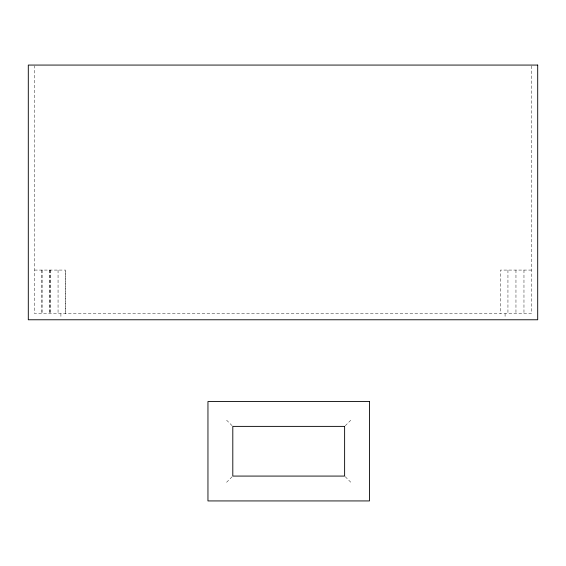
<?xml version="1.0" encoding="UTF-8"?>
<svg xmlns="http://www.w3.org/2000/svg" width="566" height="566" viewBox="0 0 566 566"><rect width="100%" height="100%" fill="white"/><g stroke="black" fill="none" stroke-linecap="round" stroke-linejoin="round"><path stroke-width="0.42" stroke-dasharray="2.83 2.12" d="M226.591 482.289L232.18 476.699M345.246 425.759L350.835 420.17M34.512 270.074L65.571 270.074L65.571 313.557L65.507 270.074M531.488 270.074L500.429 270.074L500.429 313.557M345.246 476.699L350.835 482.289M226.591 420.17L232.18 425.759M531.488 65.953L531.488 313.557L34.512 313.557L34.512 65.953M523.967 270.074L523.967 313.557M515.959 270.074L515.959 313.557M507.943 270.074L507.943 313.557M505.084 313.557L505.084 318.219M60.916 313.557L60.916 318.219M58.057 270.074L58.057 313.557M50.176 270.074L50.084 313.557L50.041 270.074M49.78 270.074L49.78 313.557M42.033 270.074L42.033 313.557M41.905 270.074L41.905 313.557"/><path stroke-width="0.85" d="M537.7 65.069L28.3 65.069L28.3 319.769L537.7 319.769L537.7 65.069M369.471 401.535L207.955 401.535L207.955 500.931L369.471 500.931L369.471 401.535M344.623 426.382L232.803 426.382L232.803 476.077L344.623 476.077L344.623 426.382"/></g></svg>
